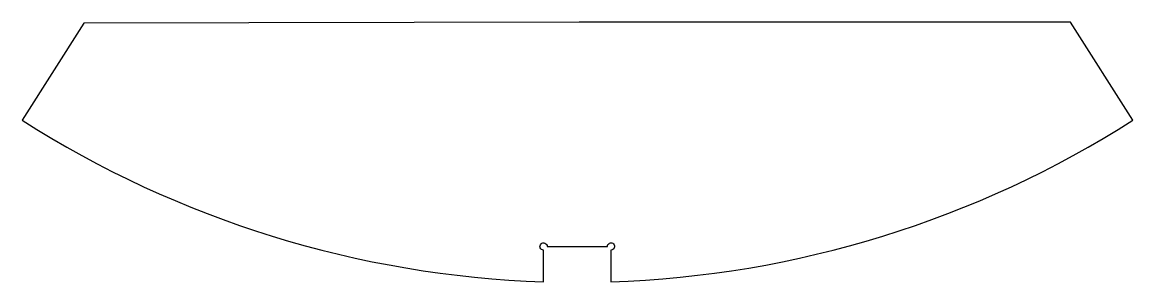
# Model space of a CAD drawing. Header units: millimetres. Extents: x -77 to 77, y -143 to -107.
import ezdxf

# ---------------------------------------------------------------- set-up
doc = ezdxf.new("R2010")
doc.units = ezdxf.units.MM
doc.layers.get('0').update_dxf_attribs({"linetype": 'CONTINUOUS'})

msp = doc.modelspace()

# ---------------------------------------------------------------- linework, layer by layer
msp.add_lwpolyline([(-4.69, -142.86), (-4.69, -138.49, -2.414214), (-4.19, -137.99), (4.13, -137.99, -2.414214), (4.63, -138.49), (4.63, -142.86, 0.134505), (76.8, -120.55), (68.17, -107), (0.23, -107), (-68.26, -107.15), (-76.8, -120.55, 0.134409)], format="xyb", close=True)

doc.saveas('drawing.dxf')
